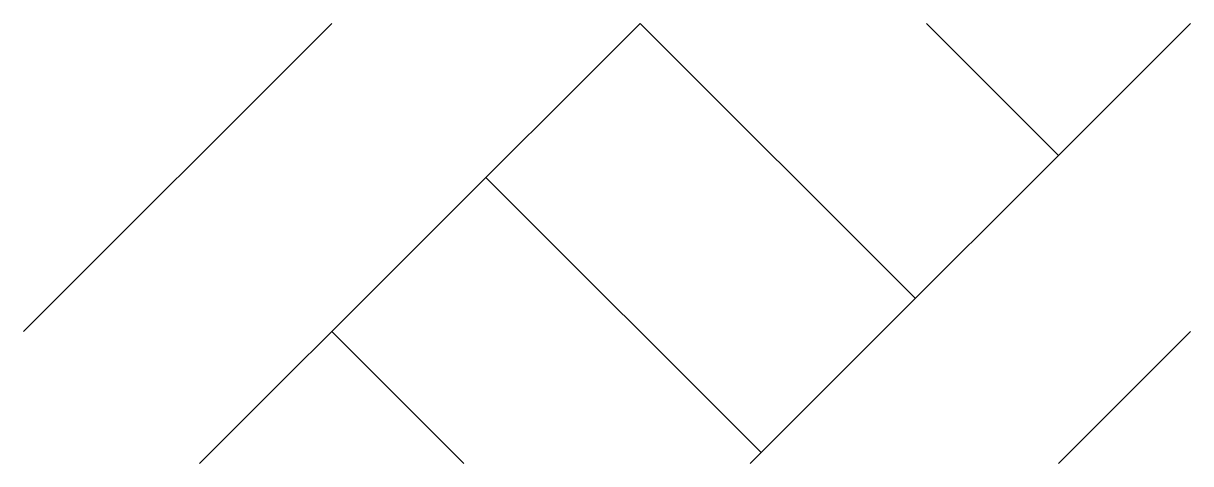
# Model space of a CAD drawing. Header units: millimetres. Extents: x -420 to 375, y -150 to 150.
import ezdxf

# ---------------------------------------------------------------- set-up
doc = ezdxf.new("R2010")
doc.units = ezdxf.units.MM

# ---------------------------------------------------------------- blocks, each defined once
blk = doc.blocks.new('$LinePat$素土夯实')
at = {"color": 0}
for p, q in [((0, -210), (210, 0)), ((120, -300), (420, 0)), ((420, 0), (607.5, -187.5)), ((495, -300), (795, 0)), ((615, 0), (705, -90)), ((315, -105), (502.5, -292.5)), ((210, -210), (300, -300)), ((705, -300), (795, -210))]:
    blk.add_line(p, q, dxfattribs=at)

msp = doc.modelspace()

# ---------------------------------------------------------------- block references
msp.add_blockref('$LinePat$素土夯实', (-420, 150))

doc.saveas('drawing.dxf')
